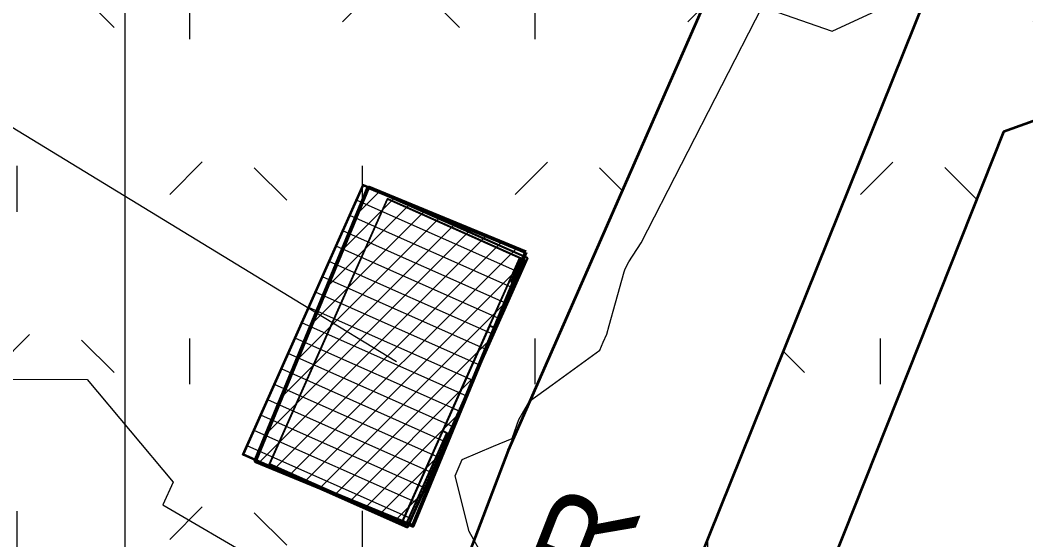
# Model space of a CAD drawing. Header units: metres. Extents: x -207 to 246, y -187 to 169.
# Drawn here: x -102.43 to -81.51, y 28 to 38.82 of the extents above; entities that cross this region are included whole.
import ezdxf

# ---------------------------------------------------------------- set-up
doc = ezdxf.new("R2010")
doc.units = ezdxf.units.M
for name, color, linetype, lineweight in [('A-FLOR', 7, 'Continuous', 9), ('A-ROOF', 7, 'Continuous', 9), ('A-ROOF-OTLN', 7, 'Continuous', 9), ('A-ROOF-PATT', 7, 'Continuous', 9), ('ACHURADO', 7, 'Continuous', 9), ('BORDE CAMINO', 7, 'Continuous', 35), ('C-BLDG-PADS', 7, 'Continuous', 9), ('C-TOPO', 7, 'Continuous', 9), ('C-TOPO-MAJR', 7, 'Continuous', 35), ('edificios', 7, 'Continuous', 50), ('grilla', 7, 'Continuous', 9), ('I-WALL', 7, 'Continuous', 9), ('solera', 7, 'Continuous', 35)]:
    doc.layers.add(name, color=color, linetype=linetype, lineweight=lineweight)
doc.layers.add('PR10-ARQ-PL-001-Emplazamiento-C-1_dwg', color=7, linetype='Continuous', lineweight=9, true_color=0x767676)
doc.layers.add('TEXTO', color=5, linetype='Continuous', lineweight=9, true_color=0x0000ff)
doc.styles.add('Arial', font='arial.ttf', dxfattribs={"height": 1.792988})
pattern_1 = [(90, (-655750.258, -5498481.082), (-3.592, 3.592), [0.9525, -6.232]), (45, (-655750.258, -5498481.082), (-3.5921024484, 3.5921024484), [0.9525, -4.127]), (135, (-655750.258, -5498481.082), (-3.5921024484, -3.5921024484), [0.9525, -4.127])]

# ---------------------------------------------------------------- blocks, each defined once
blk = doc.blocks.new('YADRAN_LASQUEMAS_ARQ_MO_006_E02_rvt-1-PLANTA SUPERFICIES')
at = {"layer": 'A-ROOF-PATT', "true_color": 0x008040}
h = blk.add_hatch(dxfattribs=at)
h.set_pattern_fill('FP_45', color=116, style=0, pattern_type=2)
h.set_pattern_definition([(156.022, (-9.84, -7.588), (-0.142235, -0.3197955), [])])
h.paths.add_polyline_path([(-94.376, 28.27), (-91.888, 33.863), (-95.292, 35.377), (-97.78, 29.783), (-95.26, 28.663)])
h = blk.add_hatch(dxfattribs=at)
h.set_pattern_fill('FP_46', color=116, style=0, pattern_type=2)
h.set_pattern_definition([(156.022, (-4.933, -9.77), (-0.142235, -0.3197955), [])])
h.paths.add_polyline_path([(-94.371, 28.306), (-91.917, 33.824), (-92.048, 33.882), (-94.503, 28.365)])
at = {"layer": 'A-FLOR'}
for p, q in [((-97.252, 29.577), (-94.794, 35.104)), ((-94.794, 35.104), (-97.252, 29.577)), ((-94.794, 35.104), (-91.993, 33.858)), ((-91.993, 33.858), (-94.794, 35.104)), ((-91.993, 33.858), (-92.209, 33.374)), ((-92.209, 33.374), (-91.993, 33.858)), ((-92.138, 33.342), (-92.556, 32.405)), ((-92.556, 32.405), (-92.138, 33.342)), ((-92.209, 33.374), (-92.138, 33.342)), ((-92.138, 33.342), (-92.209, 33.374)), ((-92.663, 32.452), (-93.636, 30.266)), ((-93.636, 30.266), (-92.663, 32.452)), ((-92.556, 32.405), (-92.663, 32.452)), ((-92.663, 32.452), (-92.556, 32.405)), ((-93.553, 30.229), (-94.406, 28.311)), ((-94.406, 28.311), (-93.553, 30.229)), ((-93.636, 30.266), (-93.553, 30.229)), ((-93.553, 30.229), (-93.636, 30.266)), ((-94.406, 28.311), (-97.252, 29.577)), ((-97.252, 29.577), (-94.406, 28.311))]:
    blk.add_line(p, q, dxfattribs=at)
at = {"layer": 'A-ROOF'}
for p, q in [((-95.292, 35.377), (-97.78, 29.783)), ((-95.292, 35.377), (-97.78, 29.783)), ((-91.888, 33.863), (-95.292, 35.377)), ((-95.292, 35.377), (-91.888, 33.863)), ((-92.048, 33.882), (-94.503, 28.365)), ((-92.048, 33.882), (-94.503, 28.365)), ((-94.376, 28.27), (-91.888, 33.863)), ((-91.888, 33.863), (-94.376, 28.27)), ((-94.371, 28.306), (-91.917, 33.824)), ((-91.917, 33.824), (-94.371, 28.306)), ((-91.917, 33.824), (-92.048, 33.882)), ((-92.048, 33.882), (-91.917, 33.824)), ((-94.376, 28.27), (-97.78, 29.783)), ((-97.78, 29.783), (-94.376, 28.27)), ((-94.371, 28.306), (-94.503, 28.365)), ((-94.503, 28.365), (-94.371, 28.306))]:
    blk.add_line(p, q, dxfattribs=at)
at = {"layer": 'A-ROOF-OTLN'}
for p, q in [((-95.301, 35.402), (-97.805, 29.774)), ((-97.805, 29.774), (-95.301, 35.402)), ((-97.78, 29.783), (-95.292, 35.377)), ((-97.78, 29.783), (-95.292, 35.377)), ((-95.284, 35.394), (-95.301, 35.402)), ((-95.301, 35.402), (-95.259, 35.383)), ((-95.284, 35.394), (-95.292, 35.377)), ((-95.292, 35.377), (-91.888, 33.863)), ((-95.292, 35.377), (-95.267, 35.366)), ((-91.881, 33.881), (-95.284, 35.394)), ((-95.267, 35.366), (-95.259, 35.383)), ((-95.267, 35.366), (-91.888, 33.863)), ((-95.259, 35.383), (-91.881, 33.881)), ((-91.888, 33.863), (-94.376, 28.27)), ((-91.888, 33.863), (-94.376, 28.27)), ((-91.917, 33.824), (-94.371, 28.306)), ((-91.917, 33.824), (-94.371, 28.306)), ((-94.359, 28.262), (-91.871, 33.855)), ((-91.871, 33.855), (-94.359, 28.262)), ((-94.353, 28.298), (-91.899, 33.816)), ((-91.899, 33.816), (-94.353, 28.298)), ((-91.899, 33.816), (-91.917, 33.824)), ((-91.917, 33.824), (-91.899, 33.816)), ((-91.881, 33.881), (-91.888, 33.863)), ((-91.888, 33.863), (-91.881, 33.881)), ((-91.871, 33.855), (-91.888, 33.863)), ((-91.888, 33.863), (-91.871, 33.855)), ((-97.805, 29.774), (-97.787, 29.766)), ((-97.763, 29.755), (-97.805, 29.774)), ((-97.78, 29.783), (-97.787, 29.766)), ((-97.787, 29.766), (-94.384, 28.252)), ((-94.376, 28.27), (-97.78, 29.783)), ((-97.755, 29.772), (-97.78, 29.783)), ((-97.763, 29.755), (-97.755, 29.772)), ((-94.384, 28.252), (-97.763, 29.755)), ((-94.376, 28.27), (-97.755, 29.772)), ((-94.384, 28.252), (-94.376, 28.27)), ((-94.376, 28.27), (-94.384, 28.252)), ((-94.359, 28.262), (-94.376, 28.27)), ((-94.376, 28.27), (-94.359, 28.262)), ((-94.353, 28.298), (-94.371, 28.306)), ((-94.371, 28.306), (-94.353, 28.298))]:
    blk.add_line(p, q, dxfattribs=at)
at = {"layer": 'I-WALL'}
for p, q in [((-94.798, 35.095), (-97.252, 29.577)), ((-97.252, 29.577), (-94.798, 35.095)), ((-94.789, 35.09), (-97.239, 29.582)), ((-97.239, 29.582), (-94.789, 35.09)), ((-94.798, 35.095), (-94.794, 35.104)), ((-94.798, 35.095), (-94.794, 35.104)), ((-91.996, 33.859), (-94.794, 35.104)), ((-94.794, 35.104), (-91.996, 33.859)), ((-92.044, 33.869), (-94.789, 35.09)), ((-94.789, 35.09), (-92.009, 33.854)), ((-94.494, 28.361), (-92.044, 33.869)), ((-92.044, 33.869), (-94.494, 28.361)), ((-94.485, 28.357), (-92.035, 33.865)), ((-92.035, 33.865), (-94.485, 28.357)), ((-92.221, 33.379), (-92.009, 33.854)), ((-92.009, 33.854), (-92.221, 33.379)), ((-92.211, 33.375), (-92, 33.85)), ((-92, 33.85), (-92.211, 33.375)), ((-92.044, 33.869), (-92.035, 33.865)), ((-92, 33.85), (-92.035, 33.865)), ((-92.009, 33.854), (-92, 33.85)), ((-91.996, 33.859), (-92, 33.85)), ((-92, 33.85), (-91.996, 33.859)), ((-92.561, 32.418), (-92.152, 33.337)), ((-92.152, 33.337), (-92.561, 32.418)), ((-92.552, 32.414), (-92.138, 33.342)), ((-92.138, 33.342), (-92.552, 32.414)), ((-92.225, 33.37), (-92.221, 33.379)), ((-92.221, 33.379), (-92.225, 33.37)), ((-92.152, 33.337), (-92.225, 33.37)), ((-92.225, 33.37), (-92.152, 33.337)), ((-92.148, 33.346), (-92.211, 33.375)), ((-92.211, 33.375), (-92.148, 33.346)), ((-92.148, 33.346), (-92.138, 33.342)), ((-92.148, 33.346), (-92.138, 33.342)), ((-93.645, 30.27), (-92.668, 32.466)), ((-92.668, 32.466), (-93.645, 30.27)), ((-93.636, 30.266), (-92.663, 32.452)), ((-92.663, 32.452), (-93.636, 30.266)), ((-92.668, 32.466), (-92.659, 32.462)), ((-92.668, 32.466), (-92.659, 32.462)), ((-92.663, 32.452), (-92.556, 32.405)), ((-92.556, 32.405), (-92.663, 32.452)), ((-92.659, 32.462), (-92.561, 32.418)), ((-92.561, 32.418), (-92.659, 32.462)), ((-92.552, 32.414), (-92.556, 32.405)), ((-92.552, 32.414), (-92.556, 32.405)), ((-94.411, 28.324), (-93.566, 30.224)), ((-93.566, 30.224), (-94.411, 28.324)), ((-94.402, 28.32), (-93.553, 30.229)), ((-93.553, 30.229), (-94.402, 28.32)), ((-93.649, 30.261), (-93.645, 30.27)), ((-93.649, 30.261), (-93.645, 30.27)), ((-93.566, 30.224), (-93.649, 30.261)), ((-93.649, 30.261), (-93.566, 30.224)), ((-93.562, 30.233), (-93.636, 30.266)), ((-93.636, 30.266), (-93.562, 30.233)), ((-93.562, 30.233), (-93.553, 30.229)), ((-93.562, 30.233), (-93.553, 30.229)), ((-97.243, 29.573), (-97.252, 29.577)), ((-97.243, 29.573), (-97.252, 29.577)), ((-97.243, 29.573), (-94.406, 28.311)), ((-94.406, 28.311), (-97.243, 29.573)), ((-97.239, 29.582), (-94.494, 28.361)), ((-94.411, 28.324), (-97.239, 29.582)), ((-94.485, 28.357), (-94.494, 28.361)), ((-94.485, 28.357), (-94.402, 28.32)), ((-94.402, 28.32), (-94.411, 28.324)), ((-94.402, 28.32), (-94.406, 28.311)), ((-94.402, 28.32), (-94.406, 28.311))]:
    blk.add_line(p, q, dxfattribs=at)
blk = doc.blocks.new('PR10-ARQ-PL-001-Emplazamiento-C-1_dwg-674643-PLANTA SUPERFICIES')
at = {"lineweight": 9, "true_color": 0x0000ff}
h = blk.add_hatch(dxfattribs=at)
h.set_pattern_fill('FP_4', color=5, style=0, pattern_type=2)
h.set_pattern_definition([(45, (0, 0), (-0.2245064, 0.2245064), [])])
h.paths.add_polyline_path([(-94.264, 28.288), (-91.914, 33.99), (-95.195, 35.334), (-97.543, 29.64), (-94.307, 28.306)])
h.paths.add_polyline_path([(-88.37, 41.33), (-86.02, 47.032), (-89.299, 48.383), (-91.648, 42.682), (-90.177, 42.075)])
at = {"layer": 'ACHURADO'}
h = blk.add_hatch(dxfattribs=at)
h.set_pattern_fill('FP_1', color=256, style=0, pattern_type=2)
h.set_pattern_definition(pattern_1)
h.paths.add_polyline_path([(-161.771, -49.779), (-127.862, -43.679), (-120.948, -28.309), (-111.803, -11.418), (-104.331, 0.453), (-97.266, 16.755), (-92.284, 29.861), (-84.153, 48.383), (-83.895, 48.922), (-83.576, 49.56), (-83.246, 50.193), (-82.906, 50.82), (-82.555, 51.442), (-82.193, 52.057), (-81.821, 52.666), (-81.047, 53.865), (-80.645, 54.455), (-80.233, 55.037), (-79.811, 55.613), (-79.38, 56.182), (-75.091, 62.133), (-74.617, 62.76), (-74.134, 63.38), (-73.641, 63.992), (-73.138, 64.596), (-72.625, 65.192), (-72.103, 65.779), (-71.572, 66.359), (-70.664, 67.305), (-70.482, 67.491), (-69.923, 68.045), (-69.356, 68.589), (-68.78, 69.124), (-68.196, 69.65), (-67.003, 70.673), (-66.394, 71.17), (-65.778, 71.658), (-65.153, 72.136), (-64.522, 72.603), (-63.882, 73.061), (-63.236, 73.508), (-62.583, 73.945), (-61.922, 74.371), (-61.255, 74.787), (-60.582, 75.192), (-59.902, 75.586), (-59.306, 75.883), (-58.704, 76.167), (-58.097, 76.441), (-57.486, 76.702), (-56.869, 76.952), (-56.247, 77.19), (-55.621, 77.416), (-54.991, 77.63), (-54.357, 77.832), (-53.077, 78.199), (-52.433, 78.364), (-51.785, 78.517), (-51.134, 78.658), (-50.481, 78.785), (-49.826, 78.901), (-49.168, 79.003), (-48.509, 79.093), (-47.848, 79.171), (-47.185, 79.236), (-45.858, 79.327), (-45.193, 79.354), (-44.527, 79.367), (-43.862, 79.368), (-43.196, 79.357), (-42.531, 79.332), (-41.867, 79.295), (-41.203, 79.245), (-40.54, 79.183), (-39.879, 79.108), (-39.219, 79.02), (-38.562, 78.919), (-37.906, 78.806), (-37.252, 78.68), (-36.601, 78.542), (-35.953, 78.392), (-35.308, 78.229), (-34.666, 78.053), (47.551, 57.663), (47.81, 57.578), (48.073, 57.505), (48.338, 57.445), (48.607, 57.396), (48.877, 57.361), (49.148, 57.338), (49.421, 57.327), (49.693, 57.329), (49.966, 57.344), (50.237, 57.372), (50.506, 57.412), (50.774, 57.464), (51.038, 57.529), (51.3, 57.606), (51.811, 57.797), (52.059, 57.909), (52.301, 58.033), (52.538, 58.169), (52.768, 58.315), (52.991, 58.471), (53.207, 58.638), (53.414, 58.815), (53.614, 59.001), (53.804, 59.196), (53.985, 59.4), (54.156, 59.612), (54.318, 59.831), (54.469, 60.058), (54.609, 60.292), (54.738, 60.532), (54.856, 60.778), (54.962, 61.028), (55.057, 61.284), (55.14, 61.544), (55.21, 61.807), (55.269, 62.073), (55.314, 62.342), (55.348, 62.613), (55.368, 62.884), (55.486, 68.004), (-83.704, 141.488), (-151.225, -23.941)])
h.paths.add_polyline_path([(-98.109, 19.735), (-100.027, 20.525), (-97.678, 26.227), (-95.761, 25.431), (-97.988, 20.027)])
h.paths.add_polyline_path([(-94.264, 28.288), (-97.543, 29.64), (-95.193, 35.341), (-91.917, 33.984), (-94.257, 28.306)])
h.paths.add_polyline_path([(-88.37, 41.33), (-91.648, 42.682), (-89.298, 48.383), (-86.02, 47.032), (-88.359, 41.356)])
h.paths.add_polyline_path([(-107.511, 62.681), (-109.81, 61.362), (-111.554, 61.194), (-112.168, 61.108), (-111.143, 62.121), (-109.024, 62.933)])
h.paths.add_polyline_path([(-107.511, 62.681), (-104.877, 62.965), (-103.986, 62.697), (-104.876, 62.403)])
h.paths.add_polyline_path([(-106.042, 59.476), (-106.66, 60.171), (-107.511, 62.681), (-106.15, 60.408)])
h.paths.add_polyline_path([(-97.117, 62.944), (-99.416, 61.625), (-101.16, 61.457), (-101.774, 61.371), (-100.749, 62.384), (-98.63, 63.196)])
h.paths.add_polyline_path([(-95.648, 59.739), (-96.266, 60.434), (-97.117, 62.944), (-95.756, 60.671)])
h.paths.add_polyline_path([(-94.482, 62.666), (-97.117, 62.944), (-94.483, 63.228), (-93.592, 62.96)])
h.paths.add_polyline_path([(-104.12, 64.725), (-104.103, 64.74), (-104.082, 64.735)])
h.paths.add_polyline_path([(-103.959, 75.174), (-101.325, 75.458), (-100.433, 75.19), (-101.324, 74.896)])
h.paths.add_polyline_path([(-108.615, 73.601), (-107.591, 74.613), (-105.472, 75.426), (-103.959, 75.174), (-106.258, 73.855), (-108.002, 73.687)])
h.paths.add_polyline_path([(-100.567, 77.218), (-100.55, 77.233), (-100.53, 77.228)])
h = blk.add_hatch(dxfattribs=at)
h.set_pattern_fill('FP_1', color=256, style=0, pattern_type=2)
h.set_pattern_definition(pattern_1)
h.paths.add_polyline_path([(-109.746, -33.419), (-81.977, 36.498), (-79.743, 37.301), (-79.538, 37.853), (-79.692, 37.91), (-79.529, 38.351), (-79.159, 38.214), (-79.322, 37.773), (-79.548, 37.372), (-78.372, 37.795), (-31.438, 19.05), (-31.367, 19.242), (-31.521, 19.299), (-31.357, 19.74), (-30.987, 19.603), (-31.15, 19.162), (-31.254, 18.977), (-28.462, 17.861), (-26.474, 22.839), (-35.025, 26.239), (-35.008, 26.281), (-81.174, 44.741), (-81.294, 45.005), (-81.38, 44.833), (-81.457, 44.658), (-81.526, 44.479), (-81.586, 44.297), (-88.33, 27.525), (-99.365, 2.058), (-108.453, -12.959), (-112.02, -18.411), (-112.091, -18.588), (-112.151, -18.77), (-112.199, -18.954), (-112.235, -19.141), (-112.26, -19.331), (-112.272, -19.521), (-112.273, -19.712), (-112.262, -19.902), (-112.239, -20.091), (-112.205, -20.279), (-112.155, -20.474), (-112.101, -20.646), (-112.032, -20.824), (-111.952, -20.997), (-111.861, -21.165), (-111.694, -21.419), (-111.65, -21.482), (-111.529, -21.63), (-111.045, -20.434), (-107.779, -21.779), (-110.981, -29.684), (-113.573, -28.617), (-113.789, -29.154), (-111.877, -31.171)])
h.paths.add_polyline_path([(-100.595, -9.645), (-100.724, -9.624), (-100.849, -9.57), (-100.953, -9.491), (-100.993, -9.445), (-101.023, -9.397), (-101.044, -9.347), (-101.052, -9.298), (-101.05, -9.251), (-100.952, -9.293), (-100.922, -9.223), (-101.02, -9.181), (-100.988, -9.148), (-100.947, -9.121), (-100.899, -9.102), (-100.844, -9.09), (-100.721, -9.093), (-100.595, -9.128), (-100.479, -9.192), (-100.389, -9.278), (-100.356, -9.325), (-100.334, -9.374), (-100.323, -9.422), (-100.322, -9.469), (-100.333, -9.512), (-100.354, -9.551), (-100.386, -9.585), (-100.428, -9.612), (-100.478, -9.632), (-100.534, -9.643)])
h.paths.add_polyline_path([(-101.91, -9.059), (-102.342, -8.873), (-102.186, -8.51), (-101.754, -8.696), (-101.815, -8.838), (-101.918, -8.794), (-101.928, -8.73), (-101.968, -8.68), (-102.028, -8.656), (-102.092, -8.664), (-102.12, -8.681), (-102.16, -8.731), (-102.169, -8.762), (-102.162, -8.827), (-102.124, -8.879), (-102.097, -8.896), (-102.033, -8.907), (-101.972, -8.886), (-101.948, -8.864), (-101.845, -8.908), (-101.862, -8.946)])
at = {"layer": 'BORDE CAMINO', "flags": 128}
for points in [[(-84.203, 48.278), (-92.284, 29.861), (-97.266, 16.755), (-104.331, 0.453), (-111.803, -11.418), (-120.948, -28.309), (-127.862, -43.679), (-126.632, -48.335)], [(-81.586, 44.297), (-88.33, 27.525), (-99.365, 2.058), (-108.453, -12.959), (-112.02, -18.411)]]:
    blk.add_lwpolyline(points, dxfattribs=at)
at = {"layer": 'C-BLDG-PADS'}
blk.add_line((-94.794, 35.104), (-92.048, 33.882), dxfattribs=at)
at = {"layer": 'C-BLDG-PADS', "flags": 128}
for points in [[(-94.402, 28.32), (-94.406, 28.311), (-97.252, 29.577), (-94.794, 35.104)], [(-92.048, 33.882), (-91.993, 33.858), (-92.209, 33.374), (-92.138, 33.342), (-92.556, 32.405), (-92.663, 32.452), (-93.636, 30.266), (-93.553, 30.229), (-94.402, 28.32)]]:
    blk.add_lwpolyline(points, dxfattribs=at)
at = {"layer": 'C-TOPO'}
for p, q in [((-92.209, 33.374), (-91.993, 33.858)), ((-91.993, 33.858), (-92.048, 33.882)), ((-92.048, 33.882), (-91.993, 33.858)), ((-91.993, 33.858), (-92.048, 33.882)), ((-92.048, 33.882), (-91.993, 33.858)), ((-92.138, 33.342), (-92.209, 33.374)), ((-93.98, 29.27), (-93.553, 30.229)), ((-93.553, 30.229), (-93.636, 30.266)), ((-94.402, 28.32), (-93.98, 29.27))]:
    blk.add_line(p, q, dxfattribs=at)
at = {"layer": 'C-TOPO', "flags": 128}
for points in [[(-93.099, 27.717), (-92.622, 28.974), (-92.358, 29.668), (-92.284, 29.861), (-92.177, 30.107), (-92.016, 30.474), (-91.844, 30.864), (-91.285, 32.14), (-91.156, 32.432), (-91.028, 32.725), (-90.9, 33.017), (-90.592, 33.719), (-87.777, 40.134)], [(-87.777, 40.134), (-90.592, 33.719), (-90.9, 33.017), (-91.028, 32.725), (-91.156, 32.432), (-91.285, 32.14), (-91.844, 30.864), (-92.016, 30.474), (-92.177, 30.107), (-92.284, 29.861), (-92.358, 29.668), (-92.622, 28.974), (-93.099, 27.717)], [(-88.174, 27.914), (-87.8, 28.843), (-87.6, 29.339), (-87.584, 29.38), (-86.905, 31.068), (-86.182, 32.868), (-86.021, 33.267), (-85.665, 34.152), (-84.837, 36.212), (-84.242, 37.693), (-83.733, 38.959)], [(-80.993, 36.852), (-81.528, 36.659), (-81.923, 36.517), (-81.977, 36.498), (-82.053, 36.306), (-82.17, 36.01), (-82.226, 35.87), (-82.303, 35.676), (-83.742, 32.054), (-85.272, 28.2), (-86.07, 26.191), (-86.263, 25.706), (-87.024, 23.791), (-87.41, 22.818), (-88.089, 21.107), (-88.763, 19.41), (-89.214, 18.275), (-89.867, 16.631)], [(-83.733, 38.959), (-84.242, 37.693), (-84.837, 36.212), (-85.665, 34.152), (-86.021, 33.267), (-86.182, 32.868), (-86.905, 31.068), (-87.584, 29.38), (-87.6, 29.339), (-87.8, 28.843), (-88.174, 27.914)], [(-89.867, 16.631), (-89.214, 18.275), (-88.763, 19.41), (-88.089, 21.107), (-87.41, 22.818), (-87.024, 23.791), (-86.263, 25.706), (-86.07, 26.191), (-85.272, 28.2), (-83.742, 32.054), (-82.303, 35.676), (-82.226, 35.87), (-82.17, 36.01), (-82.053, 36.306), (-81.977, 36.498), (-81.923, 36.517), (-81.528, 36.659), (-80.993, 36.852)], [(-94.402, 28.32), (-94.406, 28.311), (-95.829, 28.944), (-97.252, 29.577), (-96.659, 30.912), (-96.023, 32.34), (-95.339, 33.879), (-94.794, 35.104), (-95.339, 33.879), (-94.794, 35.104), (-93.393, 34.481), (-92.048, 33.882)], [(-92.048, 33.882), (-93.393, 34.481), (-94.794, 35.104), (-97.252, 29.577), (-94.406, 28.311), (-94.402, 28.32)], [(-92.048, 33.882), (-94.794, 35.104), (-93.393, 34.481), (-92.048, 33.882)], [(-94.402, 28.32), (-93.553, 30.229), (-93.636, 30.266), (-92.663, 32.452), (-92.556, 32.405), (-92.138, 33.342), (-92.209, 33.374), (-91.993, 33.858)], [(-91.993, 33.858), (-92.209, 33.374), (-92.138, 33.342), (-92.347, 32.874), (-92.556, 32.405), (-92.663, 32.452), (-93.149, 31.359), (-93.636, 30.266), (-93.553, 30.229), (-93.98, 29.27), (-94.402, 28.32)], [(-91.993, 33.858), (-92.209, 33.374), (-92.138, 33.342), (-92.347, 32.874), (-92.556, 32.405), (-92.663, 32.452), (-93.149, 31.359), (-93.636, 30.266), (-93.553, 30.229), (-93.98, 29.27), (-94.402, 28.32)], [(-93.636, 30.266), (-93.149, 31.359), (-92.663, 32.452), (-92.556, 32.405), (-92.347, 32.874), (-92.138, 33.342)]]:
    blk.add_lwpolyline(points, dxfattribs=at)
blk.add_lwpolyline([(-94.402, 28.32), (-94.406, 28.311), (-95.829, 28.944), (-97.252, 29.577), (-96.659, 30.912), (-96.023, 32.34), (-95.339, 33.879), (-96.023, 32.34), (-96.659, 30.912), (-97.252, 29.577), (-95.829, 28.944), (-94.406, 28.311)], close=True, dxfattribs=at)
at = {"layer": 'C-TOPO-MAJR', "color": 1, "lineweight": 9, "true_color": 0xff0000, "flags": 128}
for points in [[(-105.345, 31.353), (-101.041, 31.339), (-99.253, 29.202), (-99.462, 28.731), (-97.515, 27.587)], [(-92.753, 27.559), (-92.992, 27.998), (-93.09, 28.176), (-93.387, 29.335), (-93.236, 29.673), (-92.583, 29.948), (-92.201, 30.109), (-92.194, 30.129), (-92.058, 30.507), (-91.854, 30.868), (-91.849, 30.875), (-91.835, 30.886), (-91.363, 31.23), (-90.376, 31.95), (-90.303, 32.115), (-90.229, 32.281), (-90.178, 32.462), (-90.046, 32.934), (-89.866, 33.579), (-89.847, 33.645), (-89.773, 33.791), (-89.511, 34.187), (-87, 39.098), (-85.54, 38.589), (-84.354, 39.139)]]:
    blk.add_lwpolyline(points, dxfattribs=at)
at = {"layer": 'edificios'}
for p, q in [((-97.529, 29.672), (-95.195, 35.334)), ((-95.193, 35.341), (-91.914, 33.99)), ((-91.914, 33.99), (-91.954, 33.893)), ((-91.972, 33.849), (-92.815, 31.804)), ((-91.954, 33.893), (-91.972, 33.849)), ((-92.815, 31.804), (-92.954, 31.468)), ((-94.494, 28.383), (-96.367, 29.155)), ((-94.361, 28.328), (-94.494, 28.383)), ((-94.352, 28.324), (-94.361, 28.328))]:
    blk.add_line(p, q, dxfattribs=at)
at = {"layer": 'edificios', "flags": 128}
for points in [[(-92.954, 31.468), (-94.264, 28.288), (-94.352, 28.324)], [(-96.367, 29.155), (-97.543, 29.64), (-97.529, 29.672)]]:
    blk.add_lwpolyline(points, dxfattribs=at)
at = {"layer": 'grilla'}
blk.add_line((-100.258, 166.258), (-100.258, -186.737), dxfattribs=at)
at = {"layer": 'solera', "flags": 128}
blk.add_lwpolyline([(13.372, 2.083), (13.051, 1.282), (-78.372, 37.795), (-81.977, 36.498), (-118.277, -54.897), (-118.616, -54.913), (-118.855, -55.514), (-118.649, -55.835), (-118.96, -56.618), (-59.119, -80.114)], dxfattribs=at)
at = {"layer": 'TEXTO'}
blk.add_line((-94.604, 31.704), (-96.43, 32.819), dxfattribs=at)
at = {"layer": 'TEXTO', "flags": 128}
blk.add_lwpolyline([(-96.43, 32.819), (-106.042, 38.685), (-118.637, 38.685)], dxfattribs=at)
at = {"layer": 'TEXTO', "insert": (-98.639, 10.076), "char_height": 1.79299, "width": 21.42419, "attachment_point": 1, "rotation": 68.6975, "line_spacing_factor": 0.941778, "style": 'Arial'}
blk.add_mtext('CALLE INTERIOR', dxfattribs=at)

msp = doc.modelspace()

# ---------------------------------------------------------------- linework, layer by layer
at = {"layer": 'C-BLDG-PADS'}
for p, q in [((-97.252, 29.577), (-94.794, 35.104)), ((-94.794, 35.104), (-91.993, 33.858)), ((-91.993, 33.858), (-92.209, 33.374)), ((-92.138, 33.342), (-92.556, 32.405)), ((-92.209, 33.374), (-92.138, 33.342)), ((-92.663, 32.452), (-93.636, 30.266)), ((-92.556, 32.405), (-92.663, 32.452)), ((-93.553, 30.229), (-94.406, 28.311)), ((-93.636, 30.266), (-93.553, 30.229)), ((-94.406, 28.311), (-97.252, 29.577))]:
    msp.add_line(p, q, dxfattribs=at)
at = {"layer": 'C-TOPO'}
for p, q in [((-90.592, 33.719), (-87.777, 40.134)), ((-87.777, 40.134), (-90.592, 33.719)), ((-83.733, 38.959), (-84.242, 37.693)), ((-84.242, 37.693), (-83.733, 38.959)), ((-84.242, 37.693), (-84.837, 36.212)), ((-84.837, 36.212), (-84.242, 37.693)), ((-81.528, 36.659), (-80.993, 36.852)), ((-80.993, 36.852), (-81.528, 36.659)), ((-81.923, 36.517), (-81.528, 36.659)), ((-81.528, 36.659), (-81.923, 36.517)), ((-82.053, 36.306), (-81.977, 36.498)), ((-81.977, 36.498), (-82.053, 36.306)), ((-81.977, 36.498), (-81.923, 36.517)), ((-81.923, 36.517), (-81.977, 36.498)), ((-84.837, 36.212), (-85.665, 34.152)), ((-85.665, 34.152), (-84.837, 36.212)), ((-82.17, 36.01), (-82.053, 36.306)), ((-82.053, 36.306), (-82.17, 36.01)), ((-82.226, 35.87), (-82.17, 36.01)), ((-82.17, 36.01), (-82.226, 35.87)), ((-82.303, 35.676), (-82.226, 35.87)), ((-82.226, 35.87), (-82.303, 35.676)), ((-83.742, 32.054), (-82.303, 35.676)), ((-82.303, 35.676), (-83.742, 32.054)), ((-94.794, 35.104), (-97.252, 29.577)), ((-94.794, 35.104), (-95.339, 33.879)), ((-94.794, 35.104), (-95.339, 33.879)), ((-94.794, 35.104), (-95.339, 33.879)), ((-94.794, 35.104), (-93.393, 34.481)), ((-93.393, 34.481), (-94.794, 35.104)), ((-93.393, 34.481), (-94.794, 35.104)), ((-94.794, 35.104), (-91.993, 33.858)), ((-93.393, 34.481), (-91.993, 33.858)), ((-91.993, 33.858), (-93.393, 34.481)), ((-91.993, 33.858), (-93.393, 34.481)), ((-85.665, 34.152), (-86.021, 33.267)), ((-86.021, 33.267), (-85.665, 34.152)), ((-96.023, 32.34), (-95.339, 33.879)), ((-95.339, 33.879), (-96.023, 32.34)), ((-95.339, 33.879), (-96.023, 32.34)), ((-91.993, 33.858), (-92.209, 33.374)), ((-92.209, 33.374), (-91.993, 33.858)), ((-92.209, 33.374), (-91.993, 33.858)), ((-92.209, 33.374), (-91.993, 33.858)), ((-90.9, 33.017), (-90.592, 33.719)), ((-90.592, 33.719), (-90.9, 33.017)), ((-92.556, 32.405), (-92.138, 33.342)), ((-92.138, 33.342), (-92.347, 32.874)), ((-92.347, 32.874), (-92.138, 33.342)), ((-92.347, 32.874), (-92.138, 33.342)), ((-92.209, 33.374), (-92.138, 33.342)), ((-92.138, 33.342), (-92.209, 33.374)), ((-92.138, 33.342), (-92.209, 33.374)), ((-92.138, 33.342), (-92.209, 33.374)), ((-86.021, 33.267), (-86.182, 32.868)), ((-86.182, 32.868), (-86.021, 33.267)), ((-92.347, 32.874), (-92.556, 32.405)), ((-92.556, 32.405), (-92.347, 32.874)), ((-92.556, 32.405), (-92.347, 32.874)), ((-91.028, 32.725), (-90.9, 33.017)), ((-90.9, 33.017), (-91.028, 32.725)), ((-86.182, 32.868), (-86.905, 31.068)), ((-86.905, 31.068), (-86.182, 32.868)), ((-91.156, 32.432), (-91.028, 32.725)), ((-91.028, 32.725), (-91.156, 32.432)), ((-93.636, 30.266), (-92.663, 32.452)), ((-92.663, 32.452), (-93.149, 31.359)), ((-93.149, 31.359), (-92.663, 32.452)), ((-93.149, 31.359), (-92.663, 32.452)), ((-92.556, 32.405), (-92.663, 32.452)), ((-92.663, 32.452), (-92.556, 32.405)), ((-92.663, 32.452), (-92.556, 32.405)), ((-92.663, 32.452), (-92.556, 32.405)), ((-96.659, 30.912), (-96.023, 32.34)), ((-96.023, 32.34), (-96.659, 30.912)), ((-96.023, 32.34), (-96.659, 30.912)), ((-91.285, 32.14), (-91.156, 32.432)), ((-91.156, 32.432), (-91.285, 32.14)), ((-91.844, 30.864), (-91.285, 32.14)), ((-91.285, 32.14), (-91.844, 30.864)), ((-85.272, 28.2), (-83.742, 32.054)), ((-83.742, 32.054), (-85.272, 28.2)), ((-93.149, 31.359), (-93.636, 30.266)), ((-93.636, 30.266), (-93.149, 31.359)), ((-93.636, 30.266), (-93.149, 31.359)), ((-86.905, 31.068), (-87.584, 29.38)), ((-87.584, 29.38), (-86.905, 31.068)), ((-97.252, 29.577), (-96.659, 30.912)), ((-96.659, 30.912), (-97.252, 29.577)), ((-96.659, 30.912), (-97.252, 29.577)), ((-92.016, 30.474), (-91.844, 30.864)), ((-91.844, 30.864), (-92.016, 30.474)), ((-92.177, 30.107), (-92.016, 30.474)), ((-92.016, 30.474), (-92.177, 30.107)), ((-94.406, 28.311), (-93.553, 30.229)), ((-93.553, 30.229), (-93.98, 29.27)), ((-93.98, 29.27), (-93.553, 30.229)), ((-93.98, 29.27), (-93.553, 30.229)), ((-93.636, 30.266), (-93.553, 30.229)), ((-93.553, 30.229), (-93.636, 30.266)), ((-93.553, 30.229), (-93.636, 30.266)), ((-93.553, 30.229), (-93.636, 30.266)), ((-92.284, 29.861), (-92.177, 30.107)), ((-92.177, 30.107), (-92.284, 29.861)), ((-92.358, 29.668), (-92.284, 29.861)), ((-92.284, 29.861), (-92.358, 29.668)), ((-95.829, 28.944), (-97.252, 29.577)), ((-97.252, 29.577), (-95.829, 28.944)), ((-97.252, 29.577), (-95.829, 28.944)), ((-97.252, 29.577), (-94.406, 28.311)), ((-92.622, 28.974), (-92.358, 29.668)), ((-92.358, 29.668), (-92.622, 28.974)), ((-87.6, 29.339), (-87.8, 28.843)), ((-87.8, 28.843), (-87.6, 29.339)), ((-87.584, 29.38), (-87.6, 29.339)), ((-87.6, 29.339), (-87.584, 29.38)), ((-93.98, 29.27), (-94.406, 28.311)), ((-94.406, 28.311), (-93.98, 29.27)), ((-94.406, 28.311), (-93.98, 29.27)), ((-94.406, 28.311), (-95.829, 28.944)), ((-95.829, 28.944), (-94.406, 28.311)), ((-95.829, 28.944), (-94.406, 28.311)), ((-93.099, 27.717), (-92.622, 28.974)), ((-92.622, 28.974), (-93.099, 27.717)), ((-87.8, 28.843), (-88.174, 27.914)), ((-88.174, 27.914), (-87.8, 28.843)), ((-86.07, 26.191), (-85.272, 28.2)), ((-85.272, 28.2), (-86.07, 26.191))]:
    msp.add_line(p, q, dxfattribs=at)
at = {"layer": 'C-TOPO-MAJR', "color": 1, "lineweight": 9, "true_color": 0xff0000, "flags": 128}
for points in [[(-91.835, 30.886), (-91.363, 31.23), (-90.376, 31.95), (-90.303, 32.115), (-90.229, 32.281), (-90.178, 32.462), (-90.046, 32.934), (-89.866, 33.579), (-89.847, 33.645), (-89.773, 33.791), (-89.511, 34.187), (-87, 39.098), (-85.54, 38.589), (-84.354, 39.139), (-84.3, 39.179), (-84.158, 39.156), (-84.014, 39.239), (-83.482, 39.581)], [(-105.345, 31.353), (-101.041, 31.339), (-99.253, 29.202), (-99.462, 28.731), (-97.515, 27.587), (-96.905, 27.316), (-96.369, 27.094), (-95.759, 26.823), (-95.223, 26.602), (-93.77, 26.878), (-93.391, 26.95)], [(-92.992, 27.998), (-93.09, 28.176), (-93.387, 29.335), (-93.236, 29.673), (-92.583, 29.948), (-92.201, 30.109), (-92.194, 30.129), (-92.058, 30.507), (-91.854, 30.868), (-91.849, 30.875), (-91.835, 30.886)]]:
    msp.add_lwpolyline(points, dxfattribs=at)

# ---------------------------------------------------------------- block references
at = {"lineweight": 5}
msp.add_blockref('YADRAN_LASQUEMAS_ARQ_MO_006_E02_rvt-1-PLANTA SUPERFICIES', (0, 0), dxfattribs=at)
at = {"layer": 'PR10-ARQ-PL-001-Emplazamiento-C-1_dwg', "color": 7}
msp.add_blockref('PR10-ARQ-PL-001-Emplazamiento-C-1_dwg-674643-PLANTA SUPERFICIES', (0, 0), dxfattribs=at)

doc.saveas('drawing.dxf')
